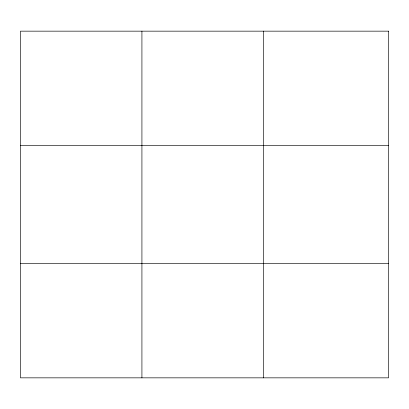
<?xml version="1.0" encoding="UTF-8"?>
<svg xmlns="http://www.w3.org/2000/svg" width="409" height="409" viewBox="0 0 409 409"><rect width="100%" height="100%" fill="white"/><g stroke="black" fill="none" stroke-linecap="round" stroke-linejoin="round"><path stroke-width="0.61" d="M141.923 31.156L141.923 377.844M263.396 31.156L263.396 377.844M20.45 145.563L388.55 145.563M20.45 263.437L388.55 263.437M388.55 31.156L388.55 377.844L20.45 377.844L20.45 31.156L388.55 31.156"/></g></svg>
